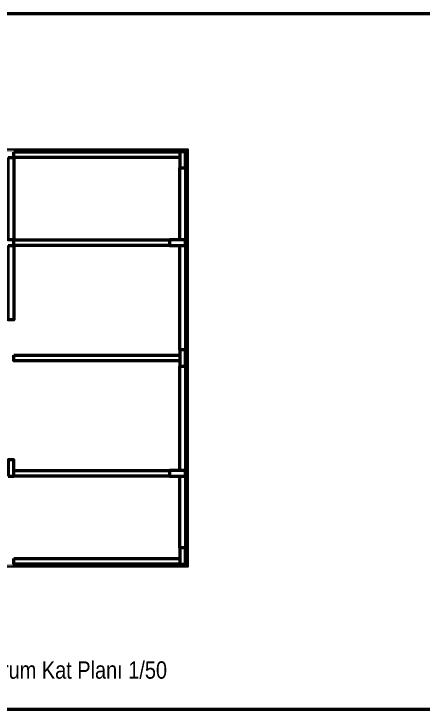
# Model space of a CAD drawing. Header units: millimetres. Extents: x 1852829 to 1882754, y -270850 to -231658.
# Drawn here: x 1854863 to 1856627, y -270850 to -267850 of the extents above; entities that cross this region are included whole.
import ezdxf

# ---------------------------------------------------------------- set-up
doc = ezdxf.new("R2010")
doc.units = ezdxf.units.MM
doc.linetypes.add('su yalıtım', pattern=[30, 12, -18])
for name, color, linetype, lineweight in [('a_ba', 6, 'Continuous', 50), ('a_duvar', 251, 'Continuous', 35), ('a_not_text', 7, 'Continuous', 13), ('a_yalıtım_su', 7, 'su yalıtım', 13), ('a_çerçeve_line', 7, 'Continuous', 50)]:
    doc.layers.add(name, color=color, linetype=linetype, lineweight=lineweight)
doc.styles.get("Standard").update_dxf_attribs({"font": 'ARIALN.TTF'})

msp = doc.modelspace()

# ---------------------------------------------------------------- linework, layer by layer
at = {"layer": 'a_ba', "color": 253}
for points in [[(1854837.7, -268469.5), (1854862.7, -268469.5), (1854862.7, -268824.5), (1854837.7, -268824.5)], [(1854862.7, -268444.5), (1855577.7, -268444.5), (1855577.7, -268469.5), (1854862.7, -268469.5)], [(1855577.7, -268514.5), (1855602.7, -268514.5), (1855602.7, -268444.5), (1855577.7, -268444.5)], [(1855577.7, -268514.5), (1855602.7, -268514.5), (1855602.7, -268824.5), (1855577.7, -268824.5)], [(1854862.7, -268824.5), (1855532.7, -268824.5), (1855532.7, -268849.5), (1854862.7, -268849.5)], [(1855532.7, -268824.5), (1855532.7, -268849.5), (1855602.7, -268849.5), (1855602.7, -268824.5)], [(1854837.7, -268849.5), (1854862.7, -268849.5), (1854862.7, -269169.5), (1854837.7, -269169.5)], [(1855577.7, -268849.5), (1855602.7, -268849.5), (1855602.7, -269299.5), (1855577.7, -269299.5)], [(1855577.7, -269369.5), (1855602.7, -269369.5), (1855602.7, -269299.5), (1855577.7, -269299.5)], [(1854862.7, -269322), (1855577.7, -269322), (1855577.7, -269347), (1854862.7, -269347)], [(1855577.7, -269369.5), (1855602.7, -269369.5), (1855602.7, -269819.5), (1855577.7, -269819.5)], [(1854837.7, -269844.5), (1854862.7, -269844.5), (1854862.7, -269774.5), (1854837.7, -269774.5)], [(1854862.7, -269819.5), (1855532.7, -269819.5), (1855532.7, -269844.5), (1854862.7, -269844.5)], [(1855532.7, -269819.5), (1855532.7, -269844.5), (1855602.7, -269844.5), (1855602.7, -269819.5)], [(1855577.7, -269844.5), (1855602.7, -269844.5), (1855602.7, -270154.5), (1855577.7, -270154.5)], [(1855577.7, -270224.5), (1855602.7, -270224.5), (1855602.7, -270154.5), (1855577.7, -270154.5)], [(1854862.7, -270199.5), (1855577.7, -270199.5), (1855577.7, -270224.5), (1854862.7, -270224.5)]]:
    msp.add_lwpolyline(points, close=True, dxfattribs=at)
at = {"layer": 'a_duvar'}
msp.add_lwpolyline([(1853512.7, -268434.5), (1855612.7, -268434.5), (1855612.7, -270234.5), (1853512.7, -270234.5)], close=True, dxfattribs=at)
at = {"layer": 'a_yalıtım_su', "const_width": 1}
msp.add_lwpolyline([(1853522.7, -268444.5), (1855602.7, -268444.5), (1855602.7, -270224.5), (1853522.7, -270224.5)], close=True, dxfattribs=at)
at = {"layer": 'a_çerçeve_line'}
msp.add_lwpolyline([(1872123.9, -270849.7), (1872123.9, -267849.7), (1853005.4, -267849.7), (1853005.4, -270849.7)], close=True, dxfattribs=at)

# ---------------------------------------------------------------- texts
at = {"layer": 'a_not_text'}
msp.add_text('Bodrum Kat Planı 1/50 ', height=75, dxfattribs=at).set_placement((1854658.4, -270718.6))

doc.saveas('drawing.dxf')
